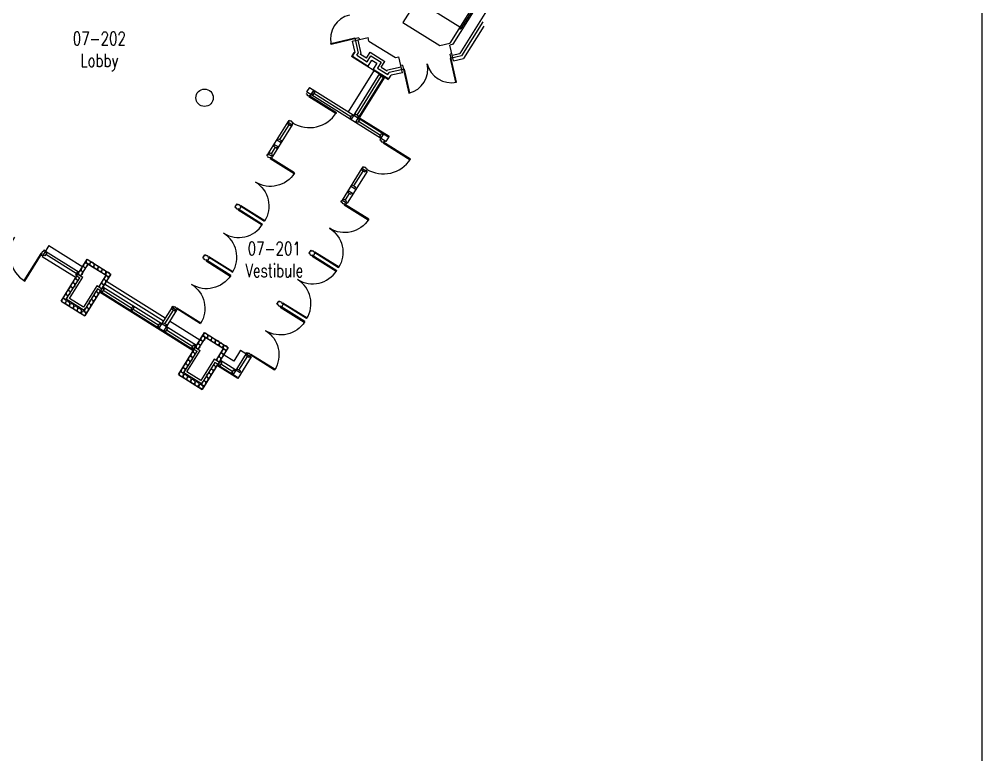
# Model space of a CAD drawing. Extents: x 11182 to 734459, y -1391328 to 152085.
# Drawn here: x 147076 to 174624, y -656725 to -635674 of the extents above; entities that cross this region are included whole.
import ezdxf
from ezdxf.enums import TextEntityAlignment as Align

# ---------------------------------------------------------------- set-up
doc = ezdxf.new("R2010")
doc.units = 0
doc.header["$LTSCALE"] = 500
doc.header["$MEASUREMENT"] = 0
doc.layers.add('0_Defpoints', color=106, linetype='CONTINUOUS', plot=False)
for name, color, linetype in [('0_room_data', 7, 'CONTINUOUS'), ('1_Wall_Exist', 251, 'CONTINUOUS'), ('3_Text', 7, 'CONTINUOUS')]:
    doc.layers.add(name, color=color, linetype=linetype)
doc.styles.add('1_200', font='simplex.shx', dxfattribs={"width": 0.75, "height": 460})

# ---------------------------------------------------------------- blocks, each defined once
blk = doc.blocks.new('room_data')
at = {"layer": '3_Text', "style": '1_200', "width": 0.75}
for tag, p in [('ROOMNUM', (0, 0)), ('ROOMUSE', (0, -575))]:
    blk.add_attdef(tag, text='', height=345, dxfattribs=at).set_placement(p, align=Align.MIDDLE_CENTER)

msp = doc.modelspace()

# ---------------------------------------------------------------- linework, layer by layer
at = {"layer": '0_Defpoints'}
msp.add_lwpolyline([(174624, -523132), (174624, -736982), (62862, -736982), (62862, -523132)], dxfattribs=at)
at = {"layer": '1_Wall_Exist'}
for p, q in [((160289, -634935), (159397, -636362)), ((159498, -636390), (160452, -634864)), ((160324, -634973), (159719, -635941)), ((158455, -635134), (158058, -635770)), ((159685, -635902), (158455, -635134)), ((160706, -635023), (159686, -636655)), ((158058, -635770), (159111, -636428)), ((160345, -635743), (159734, -636721)), ((159878, -635687), (159921, -635714)), ((160373, -635867), (159790, -636800)), ((155994, -636364), (156676, -636207)), ((156000, -636394), (155994, -636364)), ((156799, -636209), (156000, -636394)), ((156606, -636305), (157059, -636200)), ((156606, -636305), (156681, -636628)), ((156676, -636207), (156777, -636644)), ((156767, -636268), (156857, -636658)), ((156799, -636209), (156811, -636258)), ((157082, -636298), (157059, -636200)), ((157082, -636298), (157841, -636773)), ((159111, -636428), (159397, -636362)), ((156654, -636624), (156581, -636740)), ((156616, -636732), (156681, -636628)), ((156740, -636703), (156777, -636644)), ((157013, -636786), (157119, -636616)), ((157119, -636616), (157539, -636879)), ((159498, -636390), (159400, -636413)), ((159505, -636866), (159400, -636413)), ((157642, -637403), (156581, -636740)), ((156616, -636732), (157065, -637013)), ((156740, -636703), (157037, -636889)), ((156843, -636680), (156857, -636658)), ((157013, -636786), (156843, -636680)), ((157037, -636889), (157143, -636719)), ((157065, -637013), (157171, -636843)), ((157143, -636719), (157436, -636903)), ((157171, -636843), (157312, -636931)), ((157436, -636903), (157330, -637072)), ((157433, -637048), (157539, -636879)), ((157841, -636773), (157939, -636750)), ((158043, -637203), (157939, -636750)), ((159734, -636721), (159407, -636796)), ((159407, -636796), (159564, -637478)), ((159458, -636661), (159409, -636672)), ((159593, -637471), (159409, -636672)), ((159468, -636705), (159686, -636655)), ((159505, -636866), (159790, -636800)), ((156495, -638321), (157241, -637127)), ((157312, -636931), (157206, -637101)), ((157206, -637101), (157655, -637382)), ((157330, -637072), (157627, -637258)), ((157433, -637048), (157603, -637154)), ((157603, -637154), (157617, -637132)), ((158006, -637042), (157617, -637132)), ((158101, -637098), (157664, -637199)), ((158045, -636987), (157996, -636999)), ((158045, -636987), (158229, -637786)), ((158259, -637780), (158101, -637098)), ((156574, -638548), (157400, -637226)), ((156701, -638627), (157527, -637306)), ((156743, -638418), (157439, -637305)), ((156815, -638492), (157548, -637319)), ((157422, -637236), (157396, -637278)), ((157396, -637278), (157482, -637332)), ((157482, -637332), (157508, -637290)), ((157627, -637258), (157664, -637199)), ((157655, -637382), (157720, -637278)), ((158043, -637203), (157720, -637278)), ((159564, -637478), (159593, -637471)), ((155381, -637625), (155301, -637753)), ((155381, -637625), (157628, -639030)), ((155508, -637705), (155429, -637832)), ((155439, -637810), (155493, -637724)), ((155493, -637724), (155535, -637750)), ((155274, -637795), (155317, -637822)), ((157570, -639170), (155300, -637752)), ((155317, -637822), (155308, -637836)), ((155308, -637836), (155351, -637863)), ((155351, -637863), (155360, -637849)), ((155360, -637849), (156157, -638347)), ((155381, -637862), (155368, -637884)), ((155368, -637884), (156143, -638368)), ((155403, -637876), (155430, -637833)), ((155481, -637836), (155439, -637810)), ((155535, -637750), (155481, -637836)), ((155508, -637793), (156571, -638458)), ((158229, -637786), (158259, -637780)), ((154789, -638571), (154762, -638614)), ((154832, -638597), (154789, -638571)), ((156143, -638368), (156157, -638347)), ((156544, -638501), (156598, -638415)), ((156587, -638527), (156544, -638501)), ((156598, -638415), (156640, -638441)), ((156700, -638391), (156674, -638433)), ((156786, -638445), (156700, -638391)), ((156810, -638547), (156756, -638633)), ((156760, -638487), (156786, -638445)), ((156768, -638521), (156810, -638547)), ((156815, -638492), (157663, -639022)), ((154763, -638614), (154194, -639525)), ((154890, -638694), (154321, -639604)), ((154535, -639120), (154800, -638696)), ((154757, -638669), (154784, -638627)), ((154843, -638723), (154757, -638669)), ((154762, -638614), (154891, -638694)), ((154841, -638584), (154832, -638597)), ((154884, -638611), (154841, -638584)), ((154870, -638681), (154843, -638723)), ((154875, -638624), (154884, -638611)), ((154918, -638651), (154875, -638624)), ((154891, -638694), (154918, -638651)), ((156756, -638633), (156714, -638607)), ((156784, -638591), (157419, -638987)), ((154445, -639123), (154572, -639203)), ((154466, -639136), (154492, -639094)), ((154492, -639094), (154578, -639147)), ((157392, -639030), (157446, -638944)), ((157434, -639057), (157392, -639030)), ((157421, -639077), (157394, -639120)), ((157394, -639120), (157437, -639147)), ((157501, -638950), (157422, -639077)), ((157446, -638944), (157488, -638971)), ((157663, -639022), (157570, -639170)), ((154403, -639332), (154284, -639522)), ((154386, -639263), (154360, -639306)), ((154360, -639306), (154446, -639359)), ((154366, -639250), (154493, -639330)), ((154446, -639359), (154472, -639317)), ((154578, -639147), (154552, -639190)), ((157437, -639147), (157428, -639161)), ((157428, -639161), (157471, -639188)), ((157471, -639188), (157480, -639174)), ((157480, -639174), (158277, -639672)), ((157501, -639187), (157488, -639209)), ((157488, -639209), (158263, -639693)), ((157523, -639201), (157550, -639158)), ((154160, -639576), (154187, -639533)), ((154204, -639603), (154160, -639576)), ((154187, -639533), (154198, -639540)), ((154194, -639525), (154321, -639604)), ((154195, -639617), (154204, -639603)), ((154238, -639644), (154195, -639617)), ((154241, -639495), (154215, -639538)), ((154247, -639630), (154238, -639644)), ((154327, -639549), (154241, -639495)), ((154290, -639657), (154247, -639630)), ((154268, -639644), (154256, -639663)), ((154256, -639663), (154945, -640093)), ((154957, -640074), (154268, -639644)), ((154317, -639614), (154290, -639657)), ((154301, -639592), (154327, -639549)), ((154306, -639607), (154317, -639614)), ((158263, -639693), (158277, -639672)), ((156883, -639939), (156314, -640850)), ((156909, -639895), (156882, -639938)), ((156882, -639938), (157032, -640032)), ((156952, -639922), (156909, -639895)), ((156961, -639908), (156952, -639922)), ((157004, -639935), (156961, -639908)), ((156995, -639949), (157004, -639935)), ((157038, -639976), (156995, -639949)), ((154945, -640093), (154957, -640074)), ((157032, -640032), (156463, -640942)), ((156655, -640445), (156920, -640021)), ((156877, -639994), (156904, -639952)), ((156963, -640048), (156877, -639994)), ((156990, -640006), (156963, -640048)), ((157011, -640019), (157038, -639976)), ((156565, -640448), (156692, -640527)), ((156586, -640461), (156612, -640418)), ((156612, -640418), (156698, -640472)), ((156698, -640472), (156672, -640515)), ((156523, -640657), (156404, -640847)), ((156506, -640588), (156480, -640630)), ((156480, -640630), (156566, -640684)), ((156486, -640575), (156613, -640655)), ((156566, -640684), (156592, -640642)), ((153299, -640955), (153245, -641041)), ((153245, -641041), (153288, -641068)), ((153283, -641005), (153272, -640998)), ((153299, -640955), (153342, -640982)), ((153342, -640982), (153351, -640968)), ((153351, -640968), (153394, -640995)), ((153375, -641122), (153428, -641036)), ((153394, -640995), (153385, -641009)), ((153385, -641009), (154096, -641453)), ((153407, -641022), (153419, -641003)), ((153419, -641003), (154108, -641434)), ((156281, -640901), (156307, -640858)), ((156324, -640928), (156281, -640901)), ((156307, -640858), (156318, -640865)), ((156314, -640850), (156463, -640942)), ((156315, -640942), (156324, -640928)), ((156358, -640969), (156315, -640942)), ((156361, -640820), (156335, -640863)), ((156367, -640955), (156358, -640969)), ((156447, -640874), (156361, -640820)), ((156410, -640982), (156367, -640955)), ((156388, -640968), (156376, -640988)), ((156376, -640988), (157066, -641418)), ((157077, -641399), (156388, -640968)), ((156437, -640939), (156410, -640982)), ((156421, -640916), (156447, -640874)), ((156426, -640932), (156437, -640939)), ((153288, -641068), (153280, -641082)), ((153280, -641082), (153323, -641109)), ((153323, -641109), (153332, -641095)), ((153332, -641095), (154042, -641539)), ((153353, -641108), (153341, -641127)), ((153341, -641127), (154030, -641558)), ((153402, -641079), (153391, -641072)), ((154030, -641558), (154042, -641539)), ((154108, -641433), (154096, -641453)), ((157065, -641418), (157077, -641399)), ((147925, -642154), (147733, -642461)), ((147925, -642154), (148894, -642759)), ((147695, -642379), (147210, -643154)), ((147232, -643167), (147730, -642371)), ((147716, -642392), (147695, -642379)), ((147703, -642414), (147746, -642441)), ((147743, -642319), (147716, -642362)), ((147716, -642362), (147730, -642371)), ((147757, -642327), (147743, -642319)), ((147784, -642284), (147757, -642327)), ((147764, -642422), (147818, -642336)), ((147807, -642448), (147764, -642422)), ((147827, -642311), (147784, -642284)), ((147861, -642362), (147807, -642448)), ((147818, -642336), (147861, -642362)), ((147826, -642312), (148795, -642917)), ((148709, -642952), (147834, -642405)), ((152330, -642506), (152384, -642420)), ((152427, -642446), (152384, -642420)), ((155419, -642280), (155365, -642366)), ((155365, -642366), (155408, -642393)), ((155403, -642329), (155392, -642323)), ((155408, -642393), (155400, -642406)), ((155400, -642406), (155443, -642433)), ((155419, -642280), (155462, -642307)), ((155443, -642433), (155452, -642420)), ((155452, -642420), (156162, -642864)), ((155462, -642307), (155471, -642293)), ((155471, -642293), (155514, -642320)), ((155495, -642447), (155549, -642360)), ((155514, -642320), (155505, -642334)), ((155505, -642334), (156216, -642778)), ((155522, -642404), (155511, -642397)), ((155527, -642347), (155539, -642328)), ((155539, -642328), (156228, -642758)), ((147733, -642461), (148702, -643066)), ((148271, -643741), (149020, -642543)), ((148840, -643020), (149052, -642681)), ((148921, -642702), (148938, -642675)), ((149036, -642671), (149010, -642654)), ((149020, -642543), (149699, -642967)), ((149052, -642681), (149561, -642999)), ((149063, -642570), (149089, -642586)), ((149201, -642656), (149174, -642639)), ((152373, -642533), (152330, -642506)), ((152357, -642463), (152368, -642469)), ((152364, -642546), (152373, -642533)), ((152408, -642573), (152364, -642546)), ((152416, -642560), (152408, -642573)), ((152459, -642586), (152416, -642560)), ((152438, -642573), (152426, -642592)), ((152426, -642592), (153115, -643023)), ((152435, -642433), (152427, -642446)), ((152479, -642460), (152435, -642433)), ((153127, -643004), (152438, -642573)), ((152513, -642500), (152459, -642586)), ((152470, -642473), (152479, -642460)), ((152513, -642500), (152470, -642473)), ((152475, -642537), (152486, -642543)), ((152492, -642487), (152504, -642468)), ((153181, -642917), (152492, -642487)), ((152504, -642468), (153193, -642898)), ((155473, -642433), (155461, -642452)), ((155461, -642452), (156150, -642883)), ((148736, -642909), (148682, -642996)), ((148725, -643022), (148779, -642936)), ((148779, -642936), (148736, -642909)), ((148755, -642967), (148895, -643054)), ((148782, -642925), (148798, -642898)), ((148868, -642787), (148851, -642813)), ((148883, -642951), (148867, -642978)), ((148936, -642866), (148953, -642840)), ((149699, -642967), (148950, -644165)), ((149022, -642728), (149006, -642755)), ((149121, -642724), (149148, -642741)), ((149259, -642810), (149232, -642794)), ((149285, -642709), (149312, -642725)), ((149344, -642863), (149370, -642880)), ((149423, -642795), (149397, -642778)), ((149482, -642949), (149455, -642933)), ((149508, -642848), (149535, -642864)), ((149656, -642940), (149630, -642924)), ((153193, -642898), (153181, -642917)), ((156150, -642883), (156162, -642864)), ((156228, -642758), (156216, -642778)), ((147211, -643154), (147232, -643167)), ((148423, -643688), (148806, -643075)), ((148512, -643668), (148895, -643054)), ((148563, -643275), (148580, -643248)), ((148649, -643137), (148633, -643164)), ((148682, -642996), (148725, -643022)), ((148702, -643052), (148719, -643026)), ((148717, -643217), (148734, -643190)), ((148721, -643022), (148806, -643075)), ((148804, -643079), (148787, -643105)), ((149349, -643338), (149561, -642999)), ((149445, -643184), (149462, -643158)), ((149531, -643046), (149515, -643073)), ((149546, -643211), (149530, -643237)), ((151252, -644233), (149569, -643181)), ((149577, -643009), (149603, -643025)), ((149599, -643126), (149616, -643099)), ((153115, -643023), (153127, -643004)), ((148424, -643498), (148440, -643471)), ((148510, -643360), (148493, -643386)), ((148525, -643524), (148509, -643551)), ((148578, -643439), (148595, -643413)), ((148664, -643301), (148648, -643328)), ((149294, -643304), (148911, -643917)), ((149314, -643393), (148931, -644006)), ((149226, -643534), (149243, -643508)), ((149434, -643391), (149294, -643304)), ((149312, -643397), (149296, -643423)), ((149399, -643446), (149314, -643393)), ((149392, -643269), (149375, -643296)), ((152057, -645162), (149377, -643488)), ((149381, -643476), (149397, -643450)), ((152070, -645141), (149390, -643466)), ((149406, -643448), (149460, -643362)), ((149448, -643474), (149406, -643448)), ((149502, -643388), (149448, -643474)), ((149460, -643349), (149477, -643322)), ((149460, -643362), (149502, -643388)), ((152150, -645014), (149470, -643339)), ((149475, -643431), (150294, -643943)), ((151203, -644312), (149519, -643260)), ((148271, -643741), (148950, -644165)), ((148314, -643768), (148340, -643784)), ((148371, -643582), (148354, -643609)), ((148393, -643700), (148367, -643683)), ((148931, -644006), (148423, -643688)), ((148439, -643662), (148456, -643635)), ((148478, -643753), (148505, -643769)), ((148911, -643917), (148512, -643668)), ((149087, -643757), (149104, -643731)), ((149173, -643619), (149157, -643646)), ((149188, -643784), (149172, -643810)), ((149241, -643699), (149258, -643672)), ((149328, -643561), (149311, -643587)), ((154450, -643830), (154504, -643744)), ((154477, -643787), (154488, -643794)), ((154547, -643771), (154504, -643744)), ((154556, -643757), (154547, -643771)), ((154599, -643784), (154556, -643757)), ((154590, -643798), (154599, -643784)), ((154633, -643825), (154590, -643798)), ((154612, -643812), (154624, -643792)), ((154624, -643792), (155313, -644223)), ((148452, -643854), (148425, -643837)), ((148537, -643907), (148563, -643924)), ((148616, -643839), (148590, -643822)), ((148674, -643993), (148648, -643977)), ((148701, -643892), (148728, -643908)), ((148759, -644046), (148786, -644063)), ((148839, -643978), (148812, -643961)), ((148934, -644037), (148960, -644054)), ((148948, -643980), (148964, -643953)), ((149034, -643842), (149017, -643869)), ((149049, -644006), (149033, -644033)), ((149102, -643922), (149119, -643895)), ((150321, -643899), (150267, -643986)), ((150267, -643986), (150309, -644012)), ((150309, -644012), (150363, -643926)), ((150363, -643926), (150321, -643899)), ((150336, -643969), (151071, -644428)), ((151449, -643917), (151074, -644518)), ((151577, -643997), (151201, -644598)), ((151243, -644389), (151486, -643999)), ((151442, -643927), (151469, -643884)), ((151452, -643934), (151442, -643927)), ((151443, -643973), (151470, -643930)), ((151530, -644026), (151443, -643973)), ((151449, -643917), (151577, -643997)), ((151469, -643884), (151512, -643911)), ((151512, -643911), (151520, -643897)), ((151520, -643897), (151563, -643924)), ((151556, -643984), (151530, -644026)), ((151563, -643924), (151555, -643938)), ((151555, -643938), (152265, -644382)), ((151571, -644008), (151560, -644001)), ((151598, -643965), (151571, -644008)), ((151576, -643952), (151588, -643932)), ((151588, -643932), (152277, -644363)), ((154493, -643857), (154450, -643830)), ((154484, -643871), (154493, -643857)), ((154528, -643898), (154484, -643871)), ((154536, -643884), (154528, -643898)), ((154579, -643911), (154536, -643884)), ((154558, -643898), (154546, -643917)), ((154546, -643917), (155235, -644348)), ((155247, -644329), (154558, -643898)), ((154633, -643825), (154579, -643911)), ((154595, -643861), (154606, -643868)), ((155301, -644242), (154612, -643812)), ((148907, -644139), (148881, -644122)), ((152249, -644855), (151380, -644312)), ((155235, -644348), (155247, -644329)), ((155313, -644223), (155301, -644242)), ((151044, -644471), (151098, -644385)), ((151087, -644498), (151044, -644471)), ((151098, -644385), (151140, -644412)), ((151174, -644404), (151200, -644362)), ((151200, -644362), (151286, -644415)), ((151223, -644583), (151277, -644497)), ((151266, -644610), (151223, -644583)), ((151286, -644415), (151260, -644458)), ((151319, -644524), (151266, -644610)), ((151277, -644497), (151319, -644524)), ((151291, -644566), (152044, -645036)), ((152277, -644363), (152265, -644382)), ((151633, -645842), (152382, -644643)), ((152201, -645120), (152413, -644781)), ((152229, -644887), (152213, -644914)), ((152282, -644802), (152299, -644776)), ((152384, -644829), (152367, -644855)), ((152397, -644771), (152371, -644755)), ((152382, -644643), (153060, -645067)), ((152413, -644781), (152922, -645099)), ((152424, -644670), (152451, -644686)), ((152482, -644824), (152509, -644841)), ((152562, -644756), (152535, -644740)), ((152620, -644911), (152594, -644894)), ((152647, -644809), (152673, -644826)), ((152785, -644895), (152758, -644879)), ((151784, -645789), (152167, -645176)), ((151873, -645768), (152257, -645155)), ((152017, -645079), (152071, -644993)), ((152060, -645106), (152017, -645079)), ((152113, -645020), (152060, -645106)), ((152063, -645153), (152080, -645126)), ((152071, -644993), (152113, -645020)), ((152082, -645123), (152167, -645176)), ((152117, -645067), (152257, -645155)), ((152143, -645025), (152160, -644998)), ((152165, -645179), (152148, -645206)), ((152245, -645052), (152228, -645078)), ((152298, -644967), (152314, -644940)), ((153060, -645067), (152311, -646266)), ((152705, -644964), (152732, -644980)), ((152710, -645438), (152922, -645099)), ((152843, -645050), (152816, -645033)), ((152869, -644948), (152896, -644965)), ((152892, -645147), (152876, -645173)), ((152938, -645109), (152965, -645126)), ((153018, -645041), (152991, -645024)), ((153411, -645143), (153214, -645458)), ((153411, -645143), (153718, -645335)), ((151871, -645460), (151855, -645487)), ((151924, -645375), (151941, -645349)), ((152010, -645237), (151994, -645264)), ((152026, -645402), (152009, -645428)), ((152079, -645317), (152095, -645290)), ((152655, -645404), (152272, -646017)), ((152795, -645491), (152655, -645404)), ((152753, -645369), (152737, -645396)), ((152806, -645285), (152823, -645258)), ((152822, -645449), (152838, -645422)), ((153401, -645795), (152840, -645445)), ((152908, -645311), (152891, -645338)), ((153214, -645458), (152939, -645287)), ((152961, -645226), (152977, -645200)), ((153569, -645242), (153194, -645843)), ((153718, -645335), (153329, -645957)), ((153363, -645713), (153607, -645324)), ((153562, -645252), (153589, -645209)), ((153573, -645259), (153562, -645252)), ((153564, -645297), (153590, -645255)), ((153650, -645351), (153564, -645297)), ((153589, -645209), (153632, -645236)), ((153632, -645236), (153640, -645222)), ((153640, -645222), (153684, -645249)), ((153676, -645309), (153650, -645351)), ((153684, -645249), (153675, -645263)), ((153675, -645263), (154386, -645707)), ((153691, -645333), (153680, -645326)), ((153718, -645290), (153691, -645333)), ((153696, -645276), (153708, -645257)), ((153708, -645257), (154398, -645688)), ((151732, -645683), (151715, -645709)), ((151785, -645598), (151802, -645571)), ((151800, -645762), (151817, -645736)), ((151886, -645624), (151870, -645651)), ((151940, -645540), (151956, -645513)), ((152676, -645494), (152293, -646107)), ((152534, -645720), (152518, -645746)), ((152587, -645635), (152604, -645608)), ((152674, -645497), (152657, -645523)), ((152689, -645661), (152672, -645688)), ((152761, -645546), (152676, -645494)), ((152742, -645576), (152758, -645550)), ((153329, -645957), (152748, -645594)), ((153321, -645923), (152761, -645573)), ((152776, -645553), (152830, -645467)), ((152818, -645580), (152776, -645553)), ((152872, -645494), (152818, -645580)), ((152830, -645467), (152872, -645494)), ((152844, -645536), (153191, -645753)), ((153164, -645796), (153218, -645710)), ((153218, -645710), (153261, -645736)), ((153294, -645729), (153320, -645686)), ((153320, -645686), (153407, -645740)), ((154397, -645688), (154386, -645707)), ((151633, -645842), (152311, -646266)), ((151675, -645868), (151702, -645885)), ((151755, -645800), (151728, -645783)), ((152293, -646107), (151784, -645789)), ((151813, -645954), (151787, -645938)), ((151840, -645853), (151866, -645870)), ((152272, -646017), (151873, -645768)), ((151898, -646007), (151924, -646024)), ((151977, -645939), (151951, -645923)), ((152062, -645992), (152089, -646009)), ((152395, -645942), (152379, -645969)), ((152448, -645858), (152465, -645831)), ((152464, -646022), (152480, -645995)), ((152550, -645884), (152533, -645911)), ((152603, -645799), (152619, -645773)), ((153207, -645823), (153164, -645796)), ((153407, -645740), (153380, -645783)), ((152036, -646094), (152009, -646077)), ((152121, -646147), (152147, -646163)), ((152200, -646078), (152174, -646062)), ((152269, -646239), (152242, -646223)), ((152295, -646138), (152322, -646154)), ((152309, -646080), (152326, -646054)), ((152410, -646107), (152394, -646133))]:
    msp.add_line(p, q, dxfattribs=at)
msp.add_circle((152380, -637921), 250, dxfattribs=at)
for centre, radius, start, end in [((156683, -636236), 700, 103, 193), ((159698, -635928), 25, 148, 328), ((158072, -637104), 700, 283, 13), ((159436, -636789), 700, 193, 283), ((155381, -637862), 914, 238, 328), ((157501, -639187), 914, 238, 328), ((153353, -641108), 813, 238, 328), ((152492, -642487), 813, 328, 58), ((147716, -642392), 914, 148, 238), ((148963, -642728), 50, 147.9917, 327.9917), ((148980, -642702), 50, 327.9917, 147.9917), ((149036, -642612), 50, 57.9917, 237.9917), ((149063, -642629), 50, 237.9917, 57.9917), ((149148, -642682), 50, 58.0083, 238.0083), ((149174, -642698), 50, 238.0083, 58.0083), ((149259, -642751), 50, 57.9917, 237.9917), ((148824, -642951), 50, 147.9917, 327.9917), ((148841, -642925), 50, 327.9917, 147.9917), ((148894, -642840), 50, 148.0083, 328.0083), ((148910, -642813), 50, 328.0083, 148.0083), ((149285, -642768), 50, 237.9917, 57.9917), ((149370, -642821), 50, 58.0083, 238.0083), ((149397, -642837), 50, 238.0083, 58.0083), ((149482, -642890), 50, 57.9917, 237.9917), ((149508, -642907), 50, 237.9917, 57.9917), ((149603, -642966), 50, 58.0083, 238.0083), ((149630, -642983), 50, 238.0083, 58.0083), ((155473, -642433), 813, 238, 328), ((148622, -643275), 50, 327.9917, 147.9917), ((148675, -643190), 50, 148.0083, 328.0083), ((148692, -643164), 50, 328.0083, 148.0083), ((148745, -643079), 50, 147.9917, 327.9917), ((148761, -643052), 50, 143.324, 147.9917), ((148761, -643052), 50, 327.9917, 332.676), ((149434, -643296), 50, 328.0083, 148.0083), ((149487, -643211), 50, 147.9917, 327.9917), ((149504, -643184), 50, 327.9917, 147.9917), ((149557, -643099), 50, 148.0083, 328.0083), ((149574, -643073), 50, 328.0083, 148.0083), ((154612, -643812), 813, 328, 58), ((148466, -643524), 50, 147.9917, 327.9917), ((148483, -643498), 50, 327.9917, 147.9917), ((148536, -643413), 50, 148.0083, 328.0083), ((148552, -643386), 50, 328.0083, 148.0083), ((148605, -643301), 50, 147.9917, 327.9917), ((149285, -643534), 50, 327.9917, 147.9917), ((149338, -643450), 50, 148.0083, 328.0083), ((149355, -643423), 50, 143.324, 148.0083), ((149418, -643322), 50, 148.0083, 328.0083), ((149355, -643423), 50, 328.0083, 332.676), ((148340, -643725), 50, 58.0083, 238.0083), ((148367, -643742), 50, 238.0083, 58.0083), ((148397, -643635), 50, 148.0083, 328.0083), ((148413, -643609), 50, 328.0083, 148.0083), ((148452, -643795), 50, 57.9917, 237.9917), ((148478, -643812), 50, 237.9917, 57.9917), ((149129, -643784), 50, 147.9917, 327.9917), ((149146, -643757), 50, 327.9917, 147.9917), ((149199, -643672), 50, 148.0083, 328.0083), ((149216, -643646), 50, 328.0083, 148.0083), ((149269, -643561), 50, 147.9917, 327.9917), ((148563, -643865), 50, 58.0083, 238.0083), ((148590, -643881), 50, 238.0083, 58.0083), ((148674, -643934), 50, 57.9917, 237.9917), ((148701, -643951), 50, 237.9917, 57.9917), ((148786, -644004), 50, 58.0083, 238.0083), ((148812, -644020), 50, 238.0083, 58.0083), ((148907, -644080), 50, 57.9917, 237.9917), ((148934, -644096), 50, 237.9917, 57.9917), ((148990, -644006), 50, 147.9917, 327.9917), ((149007, -643980), 50, 327.9917, 147.9917), ((149060, -643895), 50, 148.0083, 328.0083), ((149076, -643869), 50, 328.0083, 148.0083), ((152272, -644914), 50, 328.0083, 148.0083), ((152325, -644829), 50, 147.9917, 327.9917), ((152341, -644802), 50, 327.9917, 147.9917), ((152397, -644712), 50, 57.9917, 237.9917), ((152424, -644729), 50, 237.9917, 57.9917), ((152509, -644782), 50, 58.0083, 238.0083), ((152535, -644799), 50, 238.0083, 58.0083), ((152620, -644852), 50, 57.9917, 237.9917), ((152647, -644868), 50, 237.9917, 57.9917), ((152732, -644921), 50, 58.0083, 238.0083), ((152758, -644938), 50, 238.0083, 58.0083), ((152106, -645179), 50, 147.9917, 327.9917), ((152122, -645153), 50, 143.324, 147.9917), ((152186, -645052), 50, 147.9917, 327.9917), ((152202, -645025), 50, 327.9917, 147.9917), ((152122, -645153), 50, 327.9917, 332.676), ((152255, -644940), 50, 148.0083, 328.0083), ((152843, -644991), 50, 57.9917, 237.9917), ((152869, -645007), 50, 237.9917, 57.9917), ((152918, -645200), 50, 148.0083, 328.0083), ((152935, -645173), 50, 328.0083, 148.0083), ((152965, -645067), 50, 58.0083, 238.0083), ((152991, -645083), 50, 238.0083, 58.0083), ((151914, -645487), 50, 328.0083, 148.0083), ((151967, -645402), 50, 147.9917, 327.9917), ((151983, -645375), 50, 327.9917, 147.9917), ((152036, -645290), 50, 148.0083, 328.0083), ((152053, -645264), 50, 328.0083, 148.0083), ((152779, -645422), 50, 148.0083, 328.0083), ((152796, -645396), 50, 328.0083, 148.0083), ((152849, -645311), 50, 147.9917, 327.9917), ((152865, -645285), 50, 327.9917, 147.9917), ((151758, -645736), 50, 148.0083, 328.0083), ((151774, -645709), 50, 328.0083, 148.0083), ((151827, -645624), 50, 147.9917, 327.9917), ((151844, -645598), 50, 327.9917, 147.9917), ((151897, -645513), 50, 148.0083, 328.0083), ((152577, -645746), 50, 328.0083, 148.0083), ((152630, -645661), 50, 147.9917, 327.9917), ((152646, -645635), 50, 327.9917, 147.9917), ((152699, -645550), 50, 148.0083, 328.0083), ((152716, -645523), 50, 143.324, 148.0083), ((152716, -645523), 50, 328.0083, 332.676), ((151702, -645826), 50, 58.0083, 238.0083), ((151728, -645842), 50, 238.0083, 58.0083), ((151813, -645895), 50, 57.9917, 237.9917), ((151840, -645912), 50, 237.9917, 57.9917), ((151924, -645965), 50, 58.0083, 238.0083), ((151951, -645982), 50, 238.0083, 58.0083), ((152036, -646035), 50, 57.9917, 237.9917), ((152062, -646051), 50, 237.9917, 57.9917), ((152421, -645995), 50, 148.0083, 328.0083), ((152438, -645969), 50, 328.0083, 148.0083), ((152491, -645884), 50, 147.9917, 327.9917), ((152507, -645858), 50, 327.9917, 147.9917), ((152560, -645773), 50, 148.0083, 328.0083), ((152147, -646104), 50, 58.0083, 238.0083), ((152174, -646121), 50, 238.0083, 58.0083), ((152269, -646180), 50, 57.9917, 237.9917), ((152295, -646197), 50, 237.9917, 57.9917), ((152352, -646107), 50, 147.9917, 327.9917), ((152368, -646080), 50, 327.9917, 147.9917)]:
    msp.add_arc(centre, radius, start, end, dxfattribs=at)
at = {"layer": '1_Wall_Exist', "extrusion": (0, 0, -1)}
for centre, start_param, end_param in [((154268, -639644), 1.047198, 2.617994), ((153407, -641022), -0.523599, 1.047198), ((156388, -640968), 1.047198, 2.617994), ((155527, -642347), -0.523599, 1.047198), ((152438, -642573), 1.047198, 2.617994), ((151576, -643952), -0.523599, 1.047198), ((154558, -643898), 1.047198, 2.617994), ((153696, -645276), -0.523599, 1.047198)]:
    msp.add_ellipse(centre, major_axis=(718, 382), ratio=1, start_param=start_param, end_param=end_param, dxfattribs=at)

# ---------------------------------------------------------------- block references
at = {"layer": '0_room_data', "xscale": 1.089432688349144, "yscale": 1.089432688349144, "zscale": 1.089432688349144}
for p, values in [((149368, -636223), {'ROOMNUM': '07-202', 'ROOMUSE': 'Lobby'}), ((154375, -642237), {'ROOMNUM': '07-201', 'ROOMUSE': 'Vestibule'})]:
    msp.add_blockref('room_data', p, dxfattribs=at).add_auto_attribs(values)

doc.saveas('drawing.dxf')
